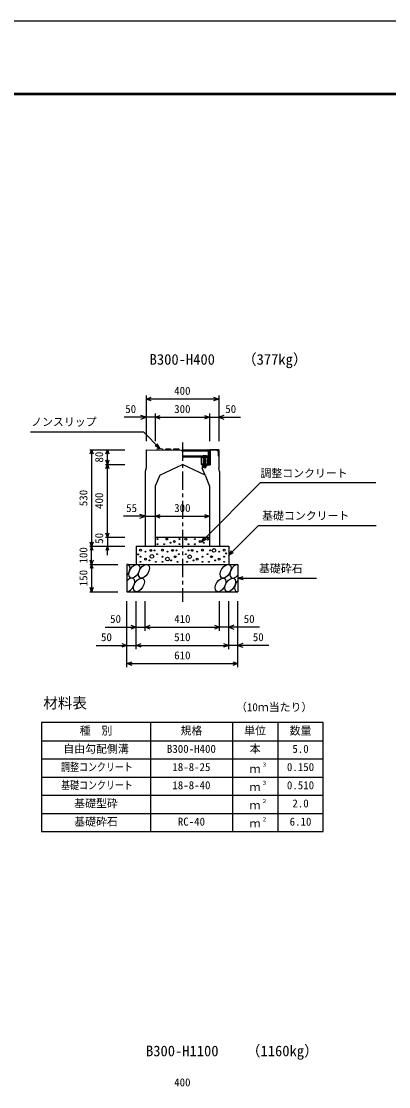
# Model space of a CAD drawing. Units: millimetres, scale not verified. Extents: x -16800 to 16800, y -5940 to 5940.
# Drawn here: x 3696 to 5717, y 84 to 5940 of the extents above; entities that cross this region are included whole.
import ezdxf
from ezdxf.enums import TextEntityAlignment as Align

# ---------------------------------------------------------------- set-up
doc = ezdxf.new("R2010")
doc.units = ezdxf.units.MM
doc.header["$LTSCALE"] = 20
doc.linetypes.add('CHAIN1', pattern=[8, 5, -1, 1, -1])
doc.linetypes.add('DOTTED', pattern=[1.75, 0.25, -1.5])
for name, color, linetype, lineweight in [('0-0_DIM', 7, 'Continuous', 25), ('0-1_Defpoints', 5, 'Continuous', 25), ('0-2_HATCH', 6, 'Continuous', 25), ('0-3_HYO', 3, 'Continuous', 25), ('0-4_HYO2', 4, 'Continuous', 25), ('0-5_OUTLINE', 3, 'Continuous', 25), ('0-6_TXT', 7, 'Continuous', 25), ('0-7_WAKU', 3, 'Continuous', 25), ('0-A__0-5_D-BMK', 6, 'Continuous', 25)]:
    doc.layers.add(name, color=color, linetype=linetype, lineweight=lineweight)
doc.styles.add('ＭＳ ゴシック', font='')
doc.styles.get('ＭＳ ゴシック').set_extended_font_data('MS Gothic')

msp = doc.modelspace()

# ---------------------------------------------------------------- linework, layer by layer
at = {"layer": '0-0_DIM'}
for p, q in [((4381.78, 3883.73), (4381.78, 3631.98)), ((4781.78, 3883.73), (4781.78, 3631.98)), ((4781.78, 3863.73), (4381.78, 3863.73)), ((4381.78, 3763.73), (4262.12, 3763.73)), ((4431.78, 3763.73), (4381.78, 3763.73)), ((4431.78, 3783.73), (4431.78, 3631.98)), ((4431.78, 3763.73), (4731.78, 3763.73)), ((4731.78, 3783.73), (4731.78, 3631.98)), ((4731.78, 3763.73), (4781.78, 3763.73)), ((4781.78, 3763.73), (4901.45, 3763.73)), ((3746.21, 3682.47), (4367.11, 3682.47)), ((4458.83, 3590.75), (4367.11, 3682.47)), ((4072.58, 3584.52), (4265.91, 3584.52)), ((4082.58, 3584.52), (4082.58, 3054.52)), ((4169.25, 3504.52), (4169.25, 3584.52)), ((4458.83, 3590.75), (4432.85, 3605.75)), ((4458.83, 3590.75), (4443.83, 3616.73)), ((4159.25, 3504.52), (4265.91, 3504.52)), ((4169.25, 3104.52), (4169.25, 3504.52)), ((4376.78, 3219.52), (4258.45, 3219.52)), ((4376.78, 3219.52), (4431.78, 3219.52)), ((4431.78, 3219.52), (4731.78, 3219.52)), ((5000.44, 3168.17), (4836.78, 3004.52)), ((5000.44, 3168.17), (5647.31, 3168.17)), ((4159.25, 3104.52), (4265.91, 3104.52)), ((4169.25, 3104.52), (4169.25, 3054.52)), ((4686.78, 3079.52), (4701.78, 3105.5)), ((4072.58, 3054.52), (4265.91, 3054.52)), ((4082.58, 2954.52), (4082.58, 3054.52)), ((4169.25, 3004.52), (4169.25, 3054.52)), ((4686.78, 3079.52), (4712.76, 3094.52)), ((4836.78, 3004.52), (4851.78, 3030.5)), ((4836.78, 3004.52), (4862.76, 3019.52)), ((4072.58, 2954.52), (4226.78, 2954.52)), ((4082.58, 2954.52), (4082.58, 2804.52)), ((4886.78, 2879.52), (4915.76, 2887.28)), ((4886.78, 2879.52), (5320.1, 2879.52)), ((4886.78, 2879.52), (4915.76, 2871.75)), ((4072.58, 2804.52), (4226.78, 2804.52)), ((4276.78, 2389.5), (4276.78, 2751.85)), ((4326.78, 2489.5), (4326.78, 2751.85)), ((4376.78, 2589.5), (4376.78, 2751.85)), ((4786.78, 2589.5), (4786.78, 2751.85)), ((4836.78, 2489.5), (4836.78, 2751.85)), ((4886.78, 2389.5), (4886.78, 2751.85)), ((4156.78, 2609.5), (4376.78, 2609.5)), ((4376.78, 2609.5), (4786.78, 2609.5)), ((5006.78, 2609.5), (4786.78, 2609.5)), ((4106.78, 2509.5), (4326.78, 2509.5)), ((4326.78, 2509.5), (4836.78, 2509.5)), ((5056.78, 2509.5), (4836.78, 2509.5)), ((4276.78, 2409.5), (4886.78, 2409.5))]:
    msp.add_line(p, q, dxfattribs=at)
at = {"layer": '0-0_DIM', "linetype": 'CHAIN1'}
msp.add_line((4581.78, 3624.66), (4581.78, 2749.36), dxfattribs=at)
at = {"layer": '0-0_DIM'}
for points in [[(4410.01, 3853.47), (4381.82, 3863.73), (4410.01, 3873.99)], [(4753.63, 3873.99), (4781.82, 3863.73), (4753.63, 3853.47)], [(4353.59, 3753.47), (4381.78, 3763.73), (4353.59, 3773.99)], [(4459.97, 3753.47), (4431.78, 3763.73), (4459.97, 3773.99)], [(4703.67, 3773.99), (4731.86, 3763.73), (4703.67, 3753.47)], [(4809.9, 3773.99), (4781.71, 3763.73), (4809.9, 3753.47)], [(4074.37, 3561.97), (4082.58, 3584.52), (4090.79, 3561.97)], [(4161.04, 3561.97), (4169.25, 3584.52), (4177.46, 3561.97)], [(4177.46, 3527.07), (4169.25, 3504.52), (4161.04, 3527.07)], [(4161.04, 3481.97), (4169.25, 3504.52), (4177.46, 3481.97)], [(4686.78, 3079.52), (5011.25, 3403.98), (5645.6, 3403.98)], [(4348.59, 3209.26), (4376.78, 3219.52), (4348.59, 3229.78)], [(4459.97, 3209.26), (4431.78, 3219.52), (4459.97, 3229.78)], [(4703.59, 3229.78), (4731.78, 3219.52), (4703.59, 3209.26)], [(4177.46, 3127.07), (4169.25, 3104.52), (4161.04, 3127.07)], [(4090.79, 3077.07), (4082.58, 3054.52), (4074.37, 3077.07)], [(4090.79, 3031.97), (4082.58, 3054.52), (4074.37, 3031.97)], [(4177.46, 3031.97), (4169.25, 3054.52), (4161.04, 3031.97)], [(4090.79, 2977.07), (4082.58, 2954.52), (4074.37, 2977.07)], [(4090.79, 2931.97), (4082.58, 2954.52), (4074.37, 2931.97)], [(4090.79, 2827.07), (4082.58, 2804.52), (4074.37, 2827.07)], [(4298.59, 2619.76), (4326.78, 2609.5), (4298.59, 2599.24)], [(4404.97, 2599.24), (4376.78, 2609.5), (4404.97, 2619.76)], [(4758.59, 2619.76), (4786.78, 2609.5), (4758.59, 2599.24)], [(4864.97, 2619.76), (4836.78, 2609.5), (4864.97, 2599.24)], [(4248.59, 2519.76), (4276.78, 2509.5), (4248.59, 2499.24)], [(4354.97, 2499.24), (4326.78, 2509.5), (4354.97, 2519.76)], [(4808.59, 2519.76), (4836.78, 2509.5), (4808.59, 2499.24)], [(4914.97, 2519.76), (4886.78, 2509.5), (4914.97, 2499.24)], [(4304.97, 2399.24), (4276.78, 2409.5), (4304.97, 2419.76)], [(4858.59, 2419.76), (4886.78, 2409.5), (4858.59, 2399.24)]]:
    msp.add_lwpolyline(points, dxfattribs=at)
at = {"layer": '0-1_Defpoints'}
msp.add_lwpolyline([(0, -5940), (16800, -5940), (16800, 5940), (0, 5940)], close=True, dxfattribs=at)
at = {"layer": '0-2_HATCH'}
for p, q in [((4731.78, 3584.52), (4731.78, 3504.52)), ((4769.7, 3581.7), (4734.98, 3581.35)), ((4734.98, 3581.35), (4734.98, 3501.32)), ((4692.78, 3504.52), (4689.78, 3484.52)), ((4706.58, 3444.52), (4689.78, 3484.52)), ((4692.3, 3501.32), (4734.98, 3501.32)), ((4692.78, 3504.52), (4731.78, 3504.52))]:
    msp.add_line(p, q, dxfattribs=at)
for points in [[(4443.78, 3584.4), (4445.33, 3590.88), (4472.33, 3590.61), (4473.78, 3584.1)], [(4488.78, 3583.95), (4490.33, 3590.43), (4517.33, 3590.16), (4518.78, 3583.65)], [(4533.78, 3583.5), (4535.33, 3589.98), (4562.33, 3589.71), (4563.78, 3583.2)], [(4778.58, 3572.9), (4778.58, 3551.98), (4781.78, 3551.98)]]:
    msp.add_lwpolyline(points, dxfattribs=at)
for centre, radius in [((4445.75, 3093.83), 2.5), ((4445.75, 3065.82), 2.5), ((4481.64, 3065.82), 2.5), ((4495.66, 3093.83), 5), ((4516.69, 3073.69), 2.5), ((4537.71, 3080.7), 5), ((4565.75, 3093.83), 2.5), ((4565.75, 3065.82), 2.5), ((4600.92, 3093.55), 5), ((4614.94, 3065.53), 2.5), ((4650.82, 3093.55), 2.5), ((4650.82, 3065.53), 2.5), ((4678.86, 3080.41), 5), ((4699.89, 3073.41), 2.5), ((4720.92, 3093.55), 5), ((4339.33, 3009.78), 2.5), ((4351.75, 3032.57), 5), ((4351.75, 2996.68), 2.5), ((4379.79, 2983.55), 5), ((4379.79, 3024.69), 2.5), ((4407.82, 3031.7), 5), ((4414.36, 2998.68), 10), ((4428.86, 3031.7), 2.5), ((4442.87, 3010.68), 2.5), ((4471.75, 3032.57), 5), ((4471.75, 2996.68), 2.5), ((4499.79, 2983.55), 10), ((4499.79, 3024.69), 2.5), ((4527.82, 3031.7), 5), ((4541.84, 2996.68), 5), ((4548.86, 3031.7), 2.5), ((4562.87, 3010.68), 2.5), ((4600.69, 3010.68), 2.5), ((4621.72, 2996.68), 10), ((4614.71, 3031.7), 2.5), ((4635.74, 3031.7), 5), ((4663.78, 2983.55), 5), ((4663.78, 3024.69), 2.5), ((4691.82, 3032.57), 5), ((4691.82, 2996.68), 2.5), ((4720.69, 3010.68), 2.5), ((4734.71, 3031.7), 2.5), ((4741.72, 2996.68), 5), ((4755.74, 3031.7), 10), ((4783.78, 2983.55), 5), ((4783.78, 3024.69), 2.5), ((4811.82, 3032.57), 5), ((4811.82, 2996.68), 2.5), ((4823.16, 3015), 2.5), ((4351.75, 2968.66), 2.5), ((4400.82, 2976.54), 2.5), ((4435.86, 2968.66), 2.5), ((4471.75, 2968.66), 2.5), ((4520.82, 2976.54), 2.5), ((4555.86, 2968.66), 2.5), ((4607.7, 2968.66), 2.5), ((4642.75, 2976.54), 2.5), ((4691.82, 2968.66), 2.5), ((4727.7, 2968.66), 2.5), ((4762.75, 2976.54), 2.5), ((4811.82, 2968.66), 2.5)]:
    msp.add_circle(centre, radius, dxfattribs=at)
msp.add_arc((4769.78, 3572.9), 8.8, 0, 90.57294, dxfattribs=at)
for centre, start_param, end_param in [((4264.42, 2917), 4.385593, 6.6745444), ((4872.92, 2917), 0.3357715, 4.4411806), ((4289.74, 2842.01), 3.5111464, 7.548991), ((4898.25, 2842.01), 1.2110787, 3.5658734)]:
    msp.add_ellipse(centre, major_axis=(21.81, 35.31), ratio=0.5792, start_param=start_param, end_param=end_param, dxfattribs=at)
for centre in [(4317.63, 2917), (4370.84, 2917), (4819.72, 2917), (4342.95, 2842.01), (4791.83, 2842.01), (4845.04, 2842.01)]:
    msp.add_ellipse(centre, major_axis=(21.81, 35.31), ratio=0.5792, dxfattribs=at)
at = {"layer": '0-3_HYO'}
for p, q in [((4406.78, 2085.55), (4406.78, 1485.55)), ((4856.78, 2085.55), (4856.78, 1485.55)), ((5106.78, 2085.55), (5106.78, 1485.55)), ((3806.78, 1985.55), (5356.78, 1985.55))]:
    msp.add_line(p, q, dxfattribs=at)
msp.add_lwpolyline([(3806.78, 1485.55), (5356.78, 1485.55), (5356.78, 2085.55), (3806.78, 2085.55)], close=True, dxfattribs=at)
at = {"layer": '0-4_HYO2'}
for p, q in [((3806.78, 1885.55), (5356.78, 1885.55)), ((3806.78, 1785.55), (5356.78, 1785.55)), ((3806.78, 1685.55), (5356.78, 1685.55)), ((3806.78, 1585.55), (5356.78, 1585.55))]:
    msp.add_line(p, q, dxfattribs=at)
at = {"layer": '0-5_OUTLINE'}
for p, q in [((4381.78, 3585.02), (4381.78, 3485.02)), ((4381.78, 3585.02), (4575.78, 3583.08)), ((4577.28, 3579.82), (4575.78, 3583.08)), ((4581.78, 3579.82), (4577.28, 3579.82)), ((4781.78, 3585.02), (4731.78, 3584.52)), ((4781.78, 3585.02), (4781.78, 3485.02)), ((4381.78, 3485.02), (4376.78, 3465.02)), ((4376.78, 3465.02), (4376.78, 3054.52)), ((4456.98, 3444.52), (4581.78, 3504.52)), ((4706.58, 3444.52), (4581.78, 3504.52)), ((4786.78, 3465.02), (4781.78, 3485.02)), ((4786.78, 3465.02), (4786.78, 3054.52)), ((4456.98, 3444.52), (4431.78, 3384.52)), ((4706.58, 3444.52), (4731.78, 3384.52)), ((4431.78, 3384.52), (4431.78, 3054.52)), ((4731.78, 3384.52), (4731.78, 3054.52)), ((4431.78, 3104.52), (4731.78, 3104.52)), ((4326.78, 3054.52), (4836.78, 3054.52)), ((4326.78, 3054.52), (4326.78, 2954.52)), ((4376.78, 3054.52), (4431.78, 3054.52)), ((4731.78, 3054.52), (4786.78, 3054.52)), ((4836.78, 3054.52), (4836.78, 2954.52)), ((4276.78, 2954.52), (4276.78, 2804.52)), ((4276.78, 2954.52), (4886.78, 2954.52)), ((4886.78, 2954.52), (4886.78, 2804.52)), ((4276.78, 2804.52), (4886.78, 2804.52))]:
    msp.add_line(p, q, dxfattribs=at)
at = {"layer": '0-7_WAKU', "lineweight": 50}
msp.add_lwpolyline([(400, -5540), (16400, -5540), (16400, 5540), (400, 5540)], close=True, dxfattribs=at)
at = {"layer": '0-A__0-5_D-BMK'}
for p, q in [((4723.28, 3582.52), (4581.77, 3582.52)), ((4723.28, 3576.52), (4581.77, 3576.52)), ((4727.78, 3557.52), (4727.78, 3582.52)), ((4694.28, 3550.52), (4581.77, 3550.52)), ((4723.28, 3544.52), (4581.77, 3544.52)), ((4684.78, 3541.52), (4684.78, 3507.52)), ((4721.78, 3544.52), (4687.78, 3544.52)), ((4696.29, 3552.02), (4694.29, 3550.52)), ((4694.29, 3544.52), (4694.29, 3550.52)), ((4715.29, 3544.52), (4694.29, 3544.52)), ((4694.62, 3550.79), (4696.29, 3552.02)), ((4713.29, 3552.02), (4696.29, 3552.02)), ((4698.29, 3544.52), (4711.29, 3544.52)), ((4711.29, 3542.52), (4698.29, 3541.52)), ((4698.29, 3541.52), (4699.29, 3542.52)), ((4699.29, 3540.52), (4698.29, 3541.52)), ((4698.29, 3539.52), (4699.29, 3540.52)), ((4711.29, 3540.52), (4698.29, 3539.52)), ((4699.29, 3538.52), (4698.29, 3539.52)), ((4698.29, 3537.52), (4699.29, 3538.52)), ((4711.29, 3538.52), (4698.29, 3537.52)), ((4699.29, 3536.52), (4698.29, 3537.52)), ((4698.29, 3535.52), (4699.29, 3536.52)), ((4711.29, 3536.52), (4698.29, 3535.52)), ((4699.29, 3534.52), (4698.29, 3535.52)), ((4698.29, 3533.52), (4699.29, 3534.52)), ((4711.29, 3534.52), (4698.29, 3533.52)), ((4699.29, 3532.52), (4698.29, 3533.52)), ((4711.29, 3532.52), (4698.29, 3531.52)), ((4698.29, 3531.52), (4699.29, 3532.52)), ((4711.29, 3530.52), (4698.29, 3529.52)), ((4699.29, 3528.52), (4698.29, 3529.52)), ((4711.29, 3528.52), (4698.29, 3527.52)), ((4698.29, 3527.52), (4699.29, 3528.52)), ((4699.29, 3526.52), (4698.29, 3527.52)), ((4711.29, 3526.52), (4698.29, 3525.52)), ((4698.29, 3525.52), (4699.29, 3526.52)), ((4699.29, 3524.52), (4698.29, 3525.52)), ((4711.29, 3524.52), (4698.29, 3523.52)), ((4698.29, 3523.52), (4699.29, 3524.52)), ((4699.29, 3522.52), (4698.29, 3523.52)), ((4711.29, 3522.52), (4698.29, 3521.52)), ((4698.29, 3521.52), (4699.29, 3522.52)), ((4699.29, 3520.52), (4698.29, 3521.52)), ((4711.29, 3520.52), (4698.29, 3519.52)), ((4698.29, 3519.52), (4699.29, 3520.52)), ((4699.29, 3518.52), (4698.29, 3519.52)), ((4711.29, 3518.52), (4698.29, 3517.52)), ((4698.29, 3517.52), (4699.29, 3518.52)), ((4699.29, 3516.52), (4698.29, 3517.52)), ((4711.29, 3516.52), (4698.29, 3515.52)), ((4698.29, 3515.52), (4699.29, 3516.52)), ((4699.29, 3514.52), (4698.29, 3515.52)), ((4711.29, 3514.52), (4698.29, 3513.52)), ((4698.29, 3513.52), (4699.29, 3514.52)), ((4699.29, 3544.52), (4699.29, 3550.52)), ((4710.29, 3544.52), (4710.29, 3550.52)), ((4710.29, 3539.52), (4711.29, 3540.52)), ((4711.29, 3538.52), (4710.29, 3539.52)), ((4710.29, 3537.52), (4711.29, 3538.52)), ((4711.29, 3536.52), (4710.29, 3537.52)), ((4710.29, 3535.52), (4711.29, 3536.52)), ((4711.29, 3534.52), (4710.29, 3535.52)), ((4710.29, 3531.52), (4711.29, 3532.52)), ((4711.29, 3530.52), (4710.29, 3531.52)), ((4710.29, 3529.52), (4711.29, 3530.52)), ((4711.29, 3528.52), (4710.29, 3529.52)), ((4710.29, 3527.52), (4711.29, 3528.52)), ((4710.29, 3527.52), (4711.29, 3526.52)), ((4710.29, 3525.52), (4711.29, 3526.52)), ((4710.29, 3525.52), (4711.29, 3524.52)), ((4710.29, 3523.52), (4711.29, 3524.52)), ((4710.29, 3523.52), (4711.29, 3522.52)), ((4710.29, 3521.52), (4711.29, 3522.52)), ((4710.29, 3521.52), (4711.29, 3520.52)), ((4710.29, 3519.52), (4711.29, 3520.52)), ((4710.29, 3519.52), (4711.29, 3518.52)), ((4710.29, 3517.52), (4711.29, 3518.52)), ((4710.29, 3517.52), (4711.29, 3516.52)), ((4710.29, 3515.52), (4711.29, 3516.52)), ((4710.29, 3515.52), (4711.29, 3514.52)), ((4710.29, 3513.52), (4711.29, 3514.52)), ((4714.97, 3550.79), (4713.29, 3552.02)), ((4723.28, 3550.52), (4715.28, 3550.52)), ((4715.29, 3544.52), (4715.29, 3550.52)), ((4727.78, 3557.52), (4723.28, 3557.52)), ((4724.78, 3541.52), (4724.78, 3507.52)), ((4687.78, 3504.52), (4721.78, 3504.52)), ((4695.15, 3501.32), (4694.29, 3500.67)), ((4694.29, 3500.67), (4694.29, 3495.49)), ((4695.98, 3494.51), (4694.29, 3495.49)), ((4713.84, 3501.32), (4695.15, 3501.32)), ((4695.98, 3494.19), (4695.98, 3494.51)), ((4713.01, 3494.51), (4695.98, 3494.51)), ((4713.01, 3494.19), (4695.98, 3494.19)), ((4699.29, 3512.52), (4698.29, 3513.52)), ((4711.29, 3512.52), (4698.29, 3511.52)), ((4698.29, 3511.52), (4699.29, 3512.52)), ((4699.29, 3510.52), (4698.29, 3511.52)), ((4711.29, 3510.52), (4698.29, 3509.52)), ((4698.29, 3509.52), (4699.29, 3510.52)), ((4699.29, 3508.52), (4698.29, 3509.52)), ((4711.29, 3508.52), (4698.29, 3507.52)), ((4698.29, 3507.52), (4699.29, 3508.52)), ((4699.29, 3506.52), (4698.29, 3507.52)), ((4699.39, 3500.67), (4699.39, 3495.49)), ((4709.6, 3500.67), (4709.6, 3495.49)), ((4710.29, 3513.52), (4711.29, 3512.52)), ((4710.29, 3511.52), (4711.29, 3512.52)), ((4710.29, 3511.52), (4711.29, 3510.52)), ((4710.29, 3509.52), (4711.29, 3510.52)), ((4710.29, 3509.52), (4711.29, 3508.52)), ((4710.29, 3507.52), (4711.29, 3508.52)), ((4710.29, 3507.52), (4711.29, 3506.52)), ((4713.01, 3494.51), (4714.7, 3495.49)), ((4713.01, 3494.19), (4713.01, 3494.51)), ((4713.84, 3501.32), (4714.7, 3500.67)), ((4714.7, 3500.67), (4714.7, 3495.49))]:
    msp.add_line(p, q, dxfattribs=at)
at = {"layer": '0-A__0-5_D-BMK', "linetype": 'DOTTED'}
for p, q in [((4698.29, 3543.52), (4699.29, 3544.52)), ((4711.29, 3544.52), (4698.29, 3543.52)), ((4699.29, 3542.52), (4698.29, 3543.52)), ((4710.29, 3543.52), (4711.29, 3544.52)), ((4711.29, 3542.52), (4710.29, 3543.52)), ((4711.29, 3506.52), (4698.29, 3505.52)), ((4698.29, 3505.52), (4699.29, 3506.52)), ((4699.29, 3504.52), (4698.29, 3505.52)), ((4711.29, 3504.52), (4698.29, 3503.52)), ((4698.29, 3503.52), (4699.29, 3504.52)), ((4699.29, 3502.52), (4698.29, 3503.52)), ((4711.29, 3502.52), (4698.29, 3501.52)), ((4698.29, 3501.52), (4699.29, 3502.52)), ((4698.49, 3501.32), (4698.29, 3501.52)), ((4698.49, 3501.32), (4710.49, 3501.32)), ((4710.29, 3505.52), (4711.29, 3506.52)), ((4710.29, 3505.52), (4711.29, 3504.52)), ((4710.29, 3503.52), (4711.29, 3504.52)), ((4710.29, 3503.52), (4711.29, 3502.52)), ((4710.29, 3501.52), (4711.29, 3502.52)), ((4710.29, 3501.52), (4710.49, 3501.32))]:
    msp.add_line(p, q, dxfattribs=at)
at = {"layer": '0-A__0-5_D-BMK'}
for points in [[(4727.78, 3582.52), (4723.28, 3582.52), (4723.28, 3544.52)], [(4698.29, 3529.52), (4699.29, 3530.52), (4698.29, 3531.52)], [(4711.29, 3540.52), (4710.29, 3541.52), (4711.29, 3542.52)], [(4711.29, 3532.52), (4710.29, 3533.52), (4711.29, 3534.52)]]:
    msp.add_lwpolyline(points, dxfattribs=at)
msp.add_lwpolyline([(4687.08, 3542.22), (4687.08, 3506.82), (4722.48, 3506.82), (4722.48, 3542.22)], close=True, dxfattribs=at)
for centre in [(4631.78, 3579.52), (4681.78, 3579.52)]:
    msp.add_circle(centre, 3, dxfattribs=at)
for centre, radius, start, end in [((4581.78, 3579.52), 3, 269.83794, 90.16206), ((4687.78, 3541.52), 3, 90, 180), ((4696.79, 3547.89), 3.62, 46.39563, 133.60437), ((4704.79, 3535.89), 15.62, 69.39075, 110.60925), ((4712.79, 3547.89), 3.62, 46.39563, 133.60437), ((4721.78, 3541.52), 3, 0, 90), ((4687.78, 3507.52), 3, 180, 270), ((4696.84, 3495.97), 5.35, 61.49832, 118.50684), ((4696.84, 3500.18), 5.35, 241.49843, 298.50089), ((4704.49, 3494.19), 8.19, 180, 359.99995), ((4704.49, 3480.9), 20.42, 75.52621, 104.47362), ((4704.49, 3515.25), 20.42, 255.52638, 284.47374), ((4712.15, 3495.97), 5.35, 61.49231, 118.50169), ((4712.15, 3500.18), 5.35, 241.49989, 298.5), ((4721.78, 3507.52), 3, 270, 0)]:
    msp.add_arc(centre, radius, start, end, dxfattribs=at)

# ---------------------------------------------------------------- texts
at = {"layer": '0-0_DIM', "style": 'ＭＳ ゴシック'}
for s, p in [('400', (4536.78, 3873.73)), ('50', (4267.6, 3773.73)), ('300', (4536.78, 3773.73)), ('50', (4817.7, 3773.73)), ('ノンスリップ', (3750.05, 3702.65)), ('調整コンクリート', (5011.25, 3420.41)), ('55', (4272.41, 3229.21)), ('300', (4536.78, 3229.52)), ('基礎コンクリート', (5020.44, 3186.91)), ('基礎砕石', (5003.1, 2896.69)), ('50', (4184.34, 2619.5)), ('410', (4536.78, 2619.5)), ('50', (4919.22, 2619.5)), ('50', (4134.34, 2519.5)), ('510', (4536.78, 2519.5)), ('50', (4969.22, 2519.5)), ('610', (4536.78, 2419.5)), ('400', (4536.78, 72.4))]:
    msp.add_text(s, height=43.99, dxfattribs=at).set_placement(p, align=Align.BOTTOM_LEFT)
for s, p in [('80', (4159.25, 3514.52)), ('530', (4072.58, 3274.52)), ('400', (4159.25, 3259.52)), ('50', (4159.25, 3067.84)), ('100', (4072.58, 2959.52)), ('150', (4072.58, 2834.52))]:
    msp.add_text(s, height=43.99, rotation=90, dxfattribs=at).set_placement(p, align=Align.BOTTOM_LEFT)
at = {"layer": '0-6_TXT', "style": 'ＭＳ ゴシック'}
for s, height, p in [('B300-H400', 58.65, (4401.78, 4034.66)), ('（377kg）', 58.65, (4910.15, 4034.66)), ('材料表', 58.65, (3816.78, 2145.55)), ('（10ｍ当たり）', 43.99, (4876.78, 2134.55)), ('種\u3000別', 43.99, (4016.78, 2005.55)), ('規格', 43.99, (4571.78, 2005.55)), ('単位', 43.99, (4921.78, 2005.55)), ('数量', 43.99, (5171.78, 2005.55)), ('自由勾配側溝', 43.99, (3926.78, 1905.55)), ('B300-H400', 43.99, (4496.78, 1905.55)), ('本', 43.99, (4951.78, 1905.55)), ('5.0', 43.99, (5186.78, 1905.55)), ('18-8-25', 43.99, (4526.78, 1805.55)), ('ｍ', 43.99, (4951.78, 1795.55)), ('３', 21.99, (5017.32, 1835.92)), ('0.150', 43.99, (5156.78, 1805.55)), ('18-8-40', 43.99, (4526.78, 1705.55)), ('３', 21.99, (5017.32, 1735.92)), ('0.510', 43.99, (5156.78, 1705.55)), ('ｍ', 43.99, (4951.78, 1695.55)), ('基礎型砕', 43.99, (3986.78, 1605.55)), ('ｍ', 43.99, (4951.78, 1595.55)), ('２', 21.99, (5017.32, 1635.92)), ('2.0', 43.99, (5186.78, 1605.55)), ('基礎砕石', 43.99, (3986.78, 1505.55)), ('RC-40', 43.99, (4556.78, 1505.55)), ('ｍ', 43.99, (4951.78, 1495.55)), ('２', 21.99, (5017.32, 1535.92)), ('6.10', 43.99, (5171.78, 1505.55)), ('B300-H1100', 58.65, (4381.78, 233.34)), ('（1160kg）', 58.65, (4931.64, 233.34))]:
    msp.add_text(s, height=height, dxfattribs=at).set_placement(p, align=Align.BOTTOM_LEFT)
at = {"layer": '0-6_TXT', "style": 'ＭＳ ゴシック', "width": 0.8}
for s, p in [('調整コンクリート', (3914.78, 1805.55)), ('基礎コンクリート', (3914.78, 1705.55))]:
    msp.add_text(s, height=43.99, dxfattribs=at).set_placement(p, align=Align.BOTTOM_LEFT)

doc.saveas('drawing.dxf')
